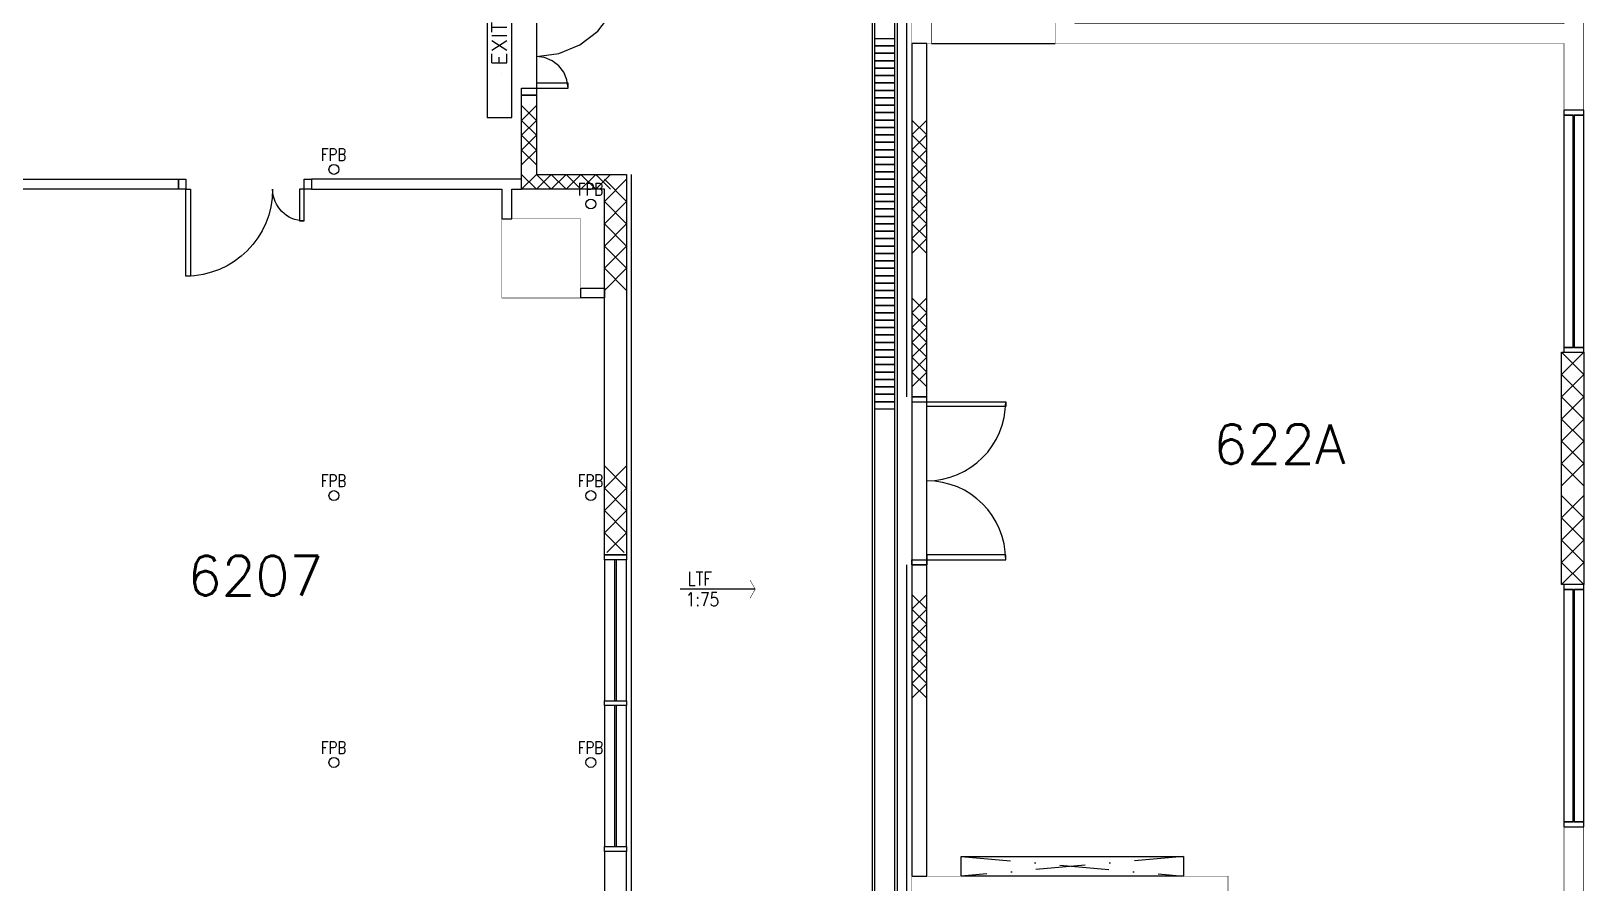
# Model space of a CAD drawing. Header units: millimetres. Extents: x -68474 to 336700, y -113450 to 53663.
# Drawn here: x 120835 to 136552, y -94819 to -86200 of the extents above; entities that cross this region are included whole.
import ezdxf

# ---------------------------------------------------------------- set-up
doc = ezdxf.new("R2010")
doc.units = ezdxf.units.MM
doc.header["$LTSCALE"] = 1000
doc.linetypes.add('s5147a$0$DASHDOT', pattern=[1, 0.5, -0.25, 0, -0.25])
doc.linetypes.add('s5147a$0$DOT', pattern=[0.25, 0, -0.25])
for name, color, linetype in [('s5147a$0$11', 7, 'Continuous'), ('s5147a$0$17', 12, 'Continuous'), ('s5147a$0$20', 7, 'Continuous'), ('s5147a$0$22', 7, 'Continuous'), ('s5147a$0$23', 7, 'Continuous'), ('s5147a$0$25', 7, 'Continuous'), ('s5147a$0$30', 7, 'Continuous'), ('s5147a$0$39', 7, 'Continuous'), ('s5147a$0$41', 7, 'Continuous'), ('s5147a$0$45', 7, 'Continuous'), ('s5147a$0$6', 7, 'Continuous'), ('s5147a$0$ROOM-NO', 4, 'Continuous')]:
    doc.layers.add(name, color=color, linetype=linetype)
doc.styles.add('s5147a$0$STANDARD', font='romans.shx', dxfattribs={"width": 0.75})

# ---------------------------------------------------------------- blocks, each defined once
blk = doc.blocks.new('s5147a$0$D1700B')
at = {"layer": 's5147a$0$30', "color": 4, "linetype": 'Continuous'}
for points in [[(0, 0), (0.05, 0), (0.05, 0.95), (0.1, 0.95), (0.1, 0.15), (0, 0.15), (0, 0)], [(1.7, 0), (1.65, 0), (1.65, 0.95), (1.6, 0.95), (1.6, 0.15), (1.7, 0.15), (1.7, 0)]]:
    blk.add_lwpolyline(points, dxfattribs=at)
for centre, start, end in [((0.05, 0.15), 0, 90), ((1.650003, 0.15), 90, 180)]:
    blk.add_arc(centre, 0.800001, start, end, dxfattribs=at)
blk = doc.blocks.new('s5147a$0$HAT15')
at = {"layer": 's5147a$0$22', "color": 14, "linetype": 'Continuous'}
for p, q in [((0, 0), (0.15, 0.15)), ((0, 0.15), (0.15, 0))]:
    blk.add_line(p, q, dxfattribs=at)
blk = doc.blocks.new('s5147a$0$CHAT15')
at = {"layer": 's5147a$0$22', "color": 14, "linetype": 'Continuous'}
for points in [[(0, 0), (0.15, 0.15), (0.3, 0), (0.45, 0.15), (0.6, 0), (0.75, 0.15)], [(0, 0.15), (0.15, 0), (0.3, 0.15), (0.45, 0), (0.6, 0.15), (0.75, 0)]]:
    blk.add_lwpolyline(points, dxfattribs=at)
blk = doc.blocks.new('s5147a$0$LTF75')
at = {"layer": 's5147a$0$45', "color": 4, "linetype": 'Continuous'}
blk.add_line((0.7586, 0), (0, 0), dxfattribs=at)
at = {"layer": 's5147a$0$45', "color": 4, "linetype": 'Continuous', "const_width": 0.005}
blk.add_lwpolyline([(0.7059, 0.0912), (0.7586, 0), (0.7059, -0.0914)], dxfattribs=at)
at = {"layer": 's5147a$0$45', "color": 4, "linetype": 'Continuous', "style": 's5147a$0$STANDARD', "width": 0.800142}
for s, p in [('LTF', (0.0735, 0.036)), ('1:75', (0.0556, -0.1735))]:
    blk.add_text(s, height=0.1406, dxfattribs=at).set_placement(p)
blk = doc.blocks.new('s5147a$0$H900')
at = {"layer": 's5147a$0$22', "color": 14, "linetype": 'Continuous'}
for points in [[(0, 0), (0.15, 0.15), (0.3, 0), (0.45, 0.15), (0.6, 0), (0.75, 0.15), (0.9, 0)], [(0, 0.15), (0.15, 0), (0.3, 0.15), (0.45, 0), (0.6, 0.15), (0.75, 0), (0.9, 0.15)]]:
    blk.add_lwpolyline(points, dxfattribs=at)
blk = doc.blocks.new('s5147a$0$H600')
at = {"layer": 's5147a$0$22', "color": 14, "linetype": 'Continuous'}
for points in [[(0, 0), (0.15, 0.15), (0.3, 0), (0.45, 0.15), (0.6, 0)], [(0, 0.15), (0.15, 0), (0.3, 0.15), (0.45, 0), (0.6, 0.15)]]:
    blk.add_lwpolyline(points, dxfattribs=at)
blk = doc.blocks.new('s5147a$0$FPB')
at = {"layer": 's5147a$0$45', "color": 15, "linetype": 'Continuous'}
blk.add_circle((0, 0), 0.05, dxfattribs=at)
at = {"layer": 's5147a$0$45', "color": 15, "linetype": 'Continuous', "style": 's5147a$0$STANDARD', "width": 0.8}
blk.add_text('FPB', height=0.125, dxfattribs=at).set_placement((-0.1323, 0.0875))
blk = doc.blocks.new('s5147a$0$EXIT')
at = {"layer": 's5147a$0$39', "color": 1, "linetype": 'Continuous'}
blk.add_lwpolyline([(-0.825, -0.25), (0.825, -0.25), (0.825, 0), (-0.825, 0)], close=True, dxfattribs=at)
at = {"layer": 's5147a$0$39', "color": 1, "linetype": 's5147a$0$DOT'}
for centre in [(-0.375001, -0.125), (0.375001, -0.125)]:
    blk.add_circle(centre, 0.025, dxfattribs=at)
at = {"layer": 's5147a$0$39', "color": 1, "linetype": 'Continuous', "style": 's5147a$0$STANDARD', "width": 1.1}
blk.add_text('EXIT', height=0.15, dxfattribs=at).set_placement((-0.3001, -0.2))
blk = doc.blocks.new('s5147a$0$D37')
at = {"layer": 's5147a$0$41', "color": 14, "linetype": 'Continuous'}
for points in [[(0.073, 0.1), (0.123, 0.1), (0.123, 0.98), (0.073, 0.98)], [(1.273, 0.1), (1.223, 0.1), (1.223, 0.42), (1.273, 0.42)], [(0, 0), (0.073, 0), (0.073, 0.1), (0, 0.1)], [(1.273, 0), (1.346, 0), (1.346, 0.1), (1.273, 0.1)]]:
    blk.add_lwpolyline(points, close=True, dxfattribs=at)
for centre, radius, start, end in [((0.073, 0.1), 0.880001, 0, 90), ((1.273002, 0.1), 0.320001, 90, 180)]:
    blk.add_arc(centre, radius, start, end, dxfattribs=at)
blk = doc.blocks.new('s5147a$0$D36')
at = {"layer": 's5147a$0$30', "color": 14, "linetype": 'Continuous'}
blk.add_lwpolyline([(1.273, 0.47), (1.223, 0.47), (1.223, 0.15), (1.346, 0.15), (1.346, 0), (1.273, 0), (1.273, 0.47), (1.1903, 0.459), (1.1131, 0.4271), (1.0468, 0.3763), (0.9959, 0.31), (0.9639, 0.2328), (0.953, 0.15), (0.923, 0.3778), (0.8351, 0.59), (0.6953, 0.7723), (0.513, 0.9121), (0.3008, 1), (0.073, 1.03), (0.073, 0), (0, 0), (0, 0.15), (0.123, 0.15), (0.123, 1.03), (0.073, 1.03)], dxfattribs=at)

msp = doc.modelspace()

# ---------------------------------------------------------------- linework, layer by layer
at = {"layer": 's5147a$0$11', "color": 2, "linetype": 's5147a$0$DASHDOT'}
for p, q in [((132500, -94550), (130250, -94750)), ((130250, -94550), (132500, -94750))]:
    msp.add_line(p, q, dxfattribs=at)
at = {"layer": 's5147a$0$11', "color": 3, "linetype": 'Continuous', "const_width": 5}
for points in [[(136350, -86000.2), (136550, -86000.2), (136550, -87000.2), (136350, -87000.2), (136350, -86325), (131200, -86325), (131200, -85575), (129950, -85575), (129950, -86325), (129750, -86325), (129750, -85375), (131200, -85375), (131200, -82050), (129750, -82050), (129750, -81850), (130650, -81850), (130650, -81525), (130850, -81525), (130850, -81850), (131400, -81850), (131400, -86125), (136350, -86125), (136350, -86125), (136350, -86000.2)], [(136350, -95350), (136350, -94250.2), (136550, -94250.2), (136550, -95700.2)], [(129750, -94950), (129750, -94750), (132950, -94750), (132950, -95350)]]:
    msp.add_lwpolyline(points, dxfattribs=at)
at = {"layer": 's5147a$0$11', "color": 14, "linetype": 'Continuous'}
for points in [[(129750, -89900), (129900, -89900), (129900, -86325), (129750, -86325)], [(136325, -89450.2), (136550, -89450.2), (136550, -91800.2), (136325, -91800.2)], [(129750, -94750), (129900, -94750), (129900, -91600), (129750, -91600)]]:
    msp.add_lwpolyline(points, close=True, dxfattribs=at)
at = {"layer": 's5147a$0$11', "color": 2, "linetype": 'Continuous'}
msp.add_lwpolyline([(132500, -94750), (130250, -94750), (130250, -94550), (132500, -94550)], close=True, dxfattribs=at)
at = {"layer": 's5147a$0$17', "color": 14, "linetype": 'Continuous'}
for points in [[(117673, -87800), (117673, -87700), (122327, -87700), (122327, -87800), (119300, -87800), (119300, -98200), (122327, -98200), (122327, -98300), (117923, -98300), (117923, -98200), (119200, -98200), (119200, -93800), (117923, -93800), (117923, -93700), (119200, -93700), (119200, -87800)], [(125800, -87800), (125800, -87700), (123673, -87700), (123673, -87800), (125600, -87800), (125600, -88100), (125700, -88100), (125700, -87800)], [(126400, -88800), (126638, -88800), (126638, -88900), (126400, -88900)]]:
    msp.add_lwpolyline(points, close=True, dxfattribs=at)
at = {"layer": 's5147a$0$20', "color": 14, "linetype": 'Continuous'}
msp.add_lwpolyline([(126863, -91500), (126638, -91500), (126638, -87800), (125800, -87800), (125800, -86850), (125950, -86850), (125950, -87650), (126863, -87650)], close=True, dxfattribs=at)
msp.add_lwpolyline([(126863, -94500), (126638, -94500), (126638, -98200), (125800, -98200), (125800, -98350), (126863, -98350), (126863, -94500)], dxfattribs=at)
at = {"layer": 's5147a$0$22', "color": 14, "linetype": 'Continuous'}
for points in [[(126663, -91475), (126863, -91275), (126638, -91050), (126863, -90825), (126638, -90600)], [(126838, -91475), (126638, -91275), (126863, -91050), (126638, -90825), (126863, -90600)]]:
    msp.add_lwpolyline(points, dxfattribs=at)
at = {"layer": 's5147a$0$23', "color": 10, "linetype": 'Continuous'}
for points in [[(136550, -87000.2), (136350, -87000.2), (136350, -87050.2), (136550, -87050.2)], [(136445, -87050.2), (136350, -87050.2), (136350, -89400.2), (136445, -89400.2)], [(136550, -87050.2), (136455, -87050.2), (136455, -89400.2), (136550, -89400.2)], [(136550, -89400.2), (136350, -89400.2), (136350, -89450.2), (136550, -89450.2)], [(126863, -91550), (126638, -91550), (126638, -91500), (126863, -91500)], [(126744.8, -91550), (126638, -91550), (126638, -92975), (126744.8, -92975)], [(126863, -91550), (126756.1, -91550), (126756.1, -92975), (126863, -92975)], [(136550, -91800.2), (136350, -91800.2), (136350, -91850.2), (136550, -91850.2)], [(136445, -91850.2), (136350, -91850.2), (136350, -94200.1), (136445, -94200.1)], [(136550, -91850.2), (136455, -91850.2), (136455, -94200.1), (136550, -94200.1)], [(126863, -93025), (126638, -93025), (126638, -92975), (126863, -92975)], [(126744.8, -93025), (126638, -93025), (126638, -94450), (126744.8, -94450)], [(126863, -93025), (126756.1, -93025), (126756.1, -94450), (126863, -94450)], [(136550, -94200.2), (136350, -94200.2), (136350, -94250.2), (136550, -94250.2)], [(126863, -94500), (126638, -94500), (126638, -94450), (126863, -94450)]]:
    msp.add_lwpolyline(points, close=True, dxfattribs=at)
at = {"layer": 's5147a$0$25', "color": 4, "linetype": 'Continuous'}
for p, q in [((129700, -89900), (129700, -85375)), ((126913, -98350), (126913, -87650)), ((129700, -94950), (129700, -91600))]:
    msp.add_line(p, q, dxfattribs=at)
at = {"layer": 's5147a$0$25', "color": 10, "linetype": 'Continuous'}
msp.add_line((129950, -86325), (131200, -86325), dxfattribs=at)
at = {"layer": 's5147a$0$30', "color": 7, "linetype": 'Continuous'}
msp.add_lwpolyline([(129750, -91600), (129900, -91600), (129900, -89900), (129750, -89900)], close=True, dxfattribs=at)
at = {"layer": 's5147a$0$45', "color": 14, "linetype": 'Continuous'}
msp.add_line((125950, -85504), (125950, -86850), dxfattribs=at)
for points in [[(129600, -108749.8), (129350.2, -108749.8), (129350.2, -51312), (129600, -51312)], [(129575, -108724.8), (129375.2, -108724.8), (129375.2, -51337), (129575, -51337)], [(129575.2, -86350), (129375.2, -86350), (129375.2, -86275), (129575.2, -86275)], [(129575.2, -86425), (129375.2, -86425), (129375.2, -86350), (129575.2, -86350)], [(129575.2, -86500), (129375.2, -86500), (129375.2, -86425), (129575.2, -86425)], [(129575.2, -86575), (129375.2, -86575), (129375.2, -86500), (129575.2, -86500)], [(129575.2, -86650), (129375.2, -86650), (129375.2, -86575), (129575.2, -86575)], [(129575.2, -86725), (129375.2, -86725), (129375.2, -86650), (129575.2, -86650)], [(129575.2, -86800), (129375.2, -86800), (129375.2, -86725), (129575.2, -86725)], [(129575.2, -86875), (129375.2, -86875), (129375.2, -86800), (129575.2, -86800)], [(129575.2, -86950), (129375.2, -86950), (129375.2, -86875), (129575.2, -86875)], [(129575.2, -87025), (129375.2, -87025), (129375.2, -86950), (129575.2, -86950)], [(129575.2, -87100), (129375.2, -87100), (129375.2, -87025), (129575.2, -87025)], [(129575.2, -87175), (129375.2, -87175), (129375.2, -87100), (129575.2, -87100)], [(129575.2, -87250), (129375.2, -87250), (129375.2, -87175), (129575.2, -87175)], [(129575.2, -87325), (129375.2, -87325), (129375.2, -87250), (129575.2, -87250)], [(129575.2, -87400), (129375.2, -87400), (129375.2, -87325), (129575.2, -87325)], [(129575.2, -87475), (129375.2, -87475), (129375.2, -87400), (129575.2, -87400)], [(129575.2, -87550), (129375.2, -87550), (129375.2, -87475), (129575.2, -87475)], [(129575.2, -87625), (129375.2, -87625), (129375.2, -87550), (129575.2, -87550)], [(129575.2, -87700), (129375.2, -87700), (129375.2, -87625), (129575.2, -87625)], [(129575.2, -87775), (129375.2, -87775), (129375.2, -87700), (129575.2, -87700)], [(129575.2, -87850), (129375.2, -87850), (129375.2, -87775), (129575.2, -87775)], [(129575.2, -87925), (129375.2, -87925), (129375.2, -87850), (129575.2, -87850)], [(129575.2, -88000), (129375.2, -88000), (129375.2, -87925), (129575.2, -87925)], [(129575.2, -88075), (129375.2, -88075), (129375.2, -88000), (129575.2, -88000)], [(129575.2, -88150), (129375.2, -88150), (129375.2, -88075), (129575.2, -88075)], [(129575.2, -88225), (129375.2, -88225), (129375.2, -88150), (129575.2, -88150)], [(129575.2, -88300), (129375.2, -88300), (129375.2, -88225), (129575.2, -88225)], [(129575.2, -88375), (129375.2, -88375), (129375.2, -88300), (129575.2, -88300)], [(129575.2, -88450), (129375.2, -88450), (129375.2, -88375), (129575.2, -88375)], [(129575.2, -88525), (129375.2, -88525), (129375.2, -88450), (129575.2, -88450)], [(129575.2, -88600), (129375.2, -88600), (129375.2, -88525), (129575.2, -88525)], [(129575.2, -88675), (129375.2, -88675), (129375.2, -88600), (129575.2, -88600)], [(129575.2, -88750), (129375.2, -88750), (129375.2, -88675), (129575.2, -88675)], [(129575.2, -88825), (129375.2, -88825), (129375.2, -88750), (129575.2, -88750)], [(129575.2, -88900), (129375.2, -88900), (129375.2, -88825), (129575.2, -88825)], [(129575.2, -88975), (129375.2, -88975), (129375.2, -88900), (129575.2, -88900)], [(129575.2, -89050), (129375.2, -89050), (129375.2, -88975), (129575.2, -88975)], [(129575.2, -89125), (129375.2, -89125), (129375.2, -89050), (129575.2, -89050)], [(129575.2, -89200), (129375.2, -89200), (129375.2, -89125), (129575.2, -89125)], [(129575.2, -89275), (129375.2, -89275), (129375.2, -89200), (129575.2, -89200)], [(129575.2, -89350), (129375.2, -89350), (129375.2, -89275), (129575.2, -89275)], [(129575.2, -89425), (129375.2, -89425), (129375.2, -89350), (129575.2, -89350)], [(129575.2, -89500), (129375.2, -89500), (129375.2, -89425), (129575.2, -89425)], [(129575.2, -89575), (129375.2, -89575), (129375.2, -89500), (129575.2, -89500)], [(129575.2, -89650), (129375.2, -89650), (129375.2, -89575), (129575.2, -89575)], [(129575.2, -89725), (129375.2, -89725), (129375.2, -89650), (129575.2, -89650)], [(129575.2, -89800), (129375.2, -89800), (129375.2, -89725), (129575.2, -89725)], [(129575.2, -89875), (129375.2, -89875), (129375.2, -89800), (129575.2, -89800)], [(129575.2, -89950), (129375.2, -89950), (129375.2, -89875), (129575.2, -89875)], [(129575.2, -90025), (129375.2, -90025), (129375.2, -89950), (129575.2, -89950)]]:
    msp.add_lwpolyline(points, close=True, dxfattribs=at)
at = {"layer": 's5147a$0$6', "color": 3, "linetype": 'Continuous', "const_width": 5}
msp.add_lwpolyline([(125600, -88900), (126400, -88900), (126400, -88100), (125600, -88100)], close=True, dxfattribs=at)

# ---------------------------------------------------------------- block references
at = {"zscale": 1000}
for name, p, xscale, yscale, rotation in [('s5147a$0$EXIT', (125450, -86250), 999.9979999999999, 999.9979999999999, 90), ('s5147a$0$H600', (125800, -86954), 999.9979999999999, 999.9979999999999, 270), ('s5147a$0$CHAT15', (126863, -87700), 1499.997, -1499.997, 270), ('s5147a$0$H900', (136325, -89450.2), 1499.997, 1499.997, 270), ('s5147a$0$H600', (136550, -91800.2), 1499.997, 1499.997, 90)]:
    msp.add_blockref(name, p, dxfattribs=dict(at, xscale=xscale, yscale=yscale, rotation=rotation))
at = {"xscale": 999.9979999999999, "yscale": 999.9979999999999, "zscale": 1000}
for name, p in [('s5147a$0$HAT15', (129750, -87250)), ('s5147a$0$FPB', (123900, -87600)), ('s5147a$0$HAT15', (129750, -87400)), ('s5147a$0$HAT15', (129750, -87550)), ('s5147a$0$H900', (125800, -87800)), ('s5147a$0$HAT15', (129750, -87700)), ('s5147a$0$HAT15', (129750, -87850)), ('s5147a$0$FPB', (126500.5, -87950)), ('s5147a$0$HAT15', (129750, -88000)), ('s5147a$0$HAT15', (129750, -88150)), ('s5147a$0$HAT15', (129750, -88300)), ('s5147a$0$HAT15', (129750, -88450)), ('s5147a$0$HAT15', (129750, -89050)), ('s5147a$0$HAT15', (129750, -89200)), ('s5147a$0$HAT15', (129750, -89350)), ('s5147a$0$HAT15', (129750, -89500)), ('s5147a$0$HAT15', (129750, -89650)), ('s5147a$0$HAT15', (129750, -89800)), ('s5147a$0$FPB', (123900, -90900)), ('s5147a$0$FPB', (126500.5, -90900)), ('s5147a$0$LTF75', (127406, -91846.7)), ('s5147a$0$HAT15', (129750, -92050)), ('s5147a$0$HAT15', (129750, -92200)), ('s5147a$0$HAT15', (129750, -92350)), ('s5147a$0$HAT15', (129750, -92500)), ('s5147a$0$HAT15', (129750, -92650)), ('s5147a$0$HAT15', (129750, -92800)), ('s5147a$0$HAT15', (129750, -92950)), ('s5147a$0$FPB', (123900, -93600)), ('s5147a$0$FPB', (126500.5, -93600))]:
    msp.add_blockref(name, p, dxfattribs=at)
at = {"layer": 's5147a$0$30', "color": 7, "linetype": 'Continuous', "xscale": 999.9979999999999, "yscale": 999.9979999999999, "zscale": 1000, "rotation": 270}
for name, p in [('s5147a$0$D36', (125800, -85504)), ('s5147a$0$D1700B', (129750, -89900))]:
    msp.add_blockref(name, p, dxfattribs=at)
at = {"layer": 's5147a$0$30', "color": 7, "linetype": 'Continuous', "xscale": 999.9979999999999, "yscale": -999.9979999999999, "zscale": 1000}
msp.add_blockref('s5147a$0$D37', (122327, -87700), dxfattribs=at)

# ---------------------------------------------------------------- texts
at = {"layer": 's5147a$0$ROOM-NO', "style": 's5147a$0$STANDARD'}
for s, p in [('622A', (132802, -90580)), ('6207', (122421, -91911))]:
    msp.add_text(s, height=400, dxfattribs=at).set_placement(p)

doc.saveas('drawing.dxf')
